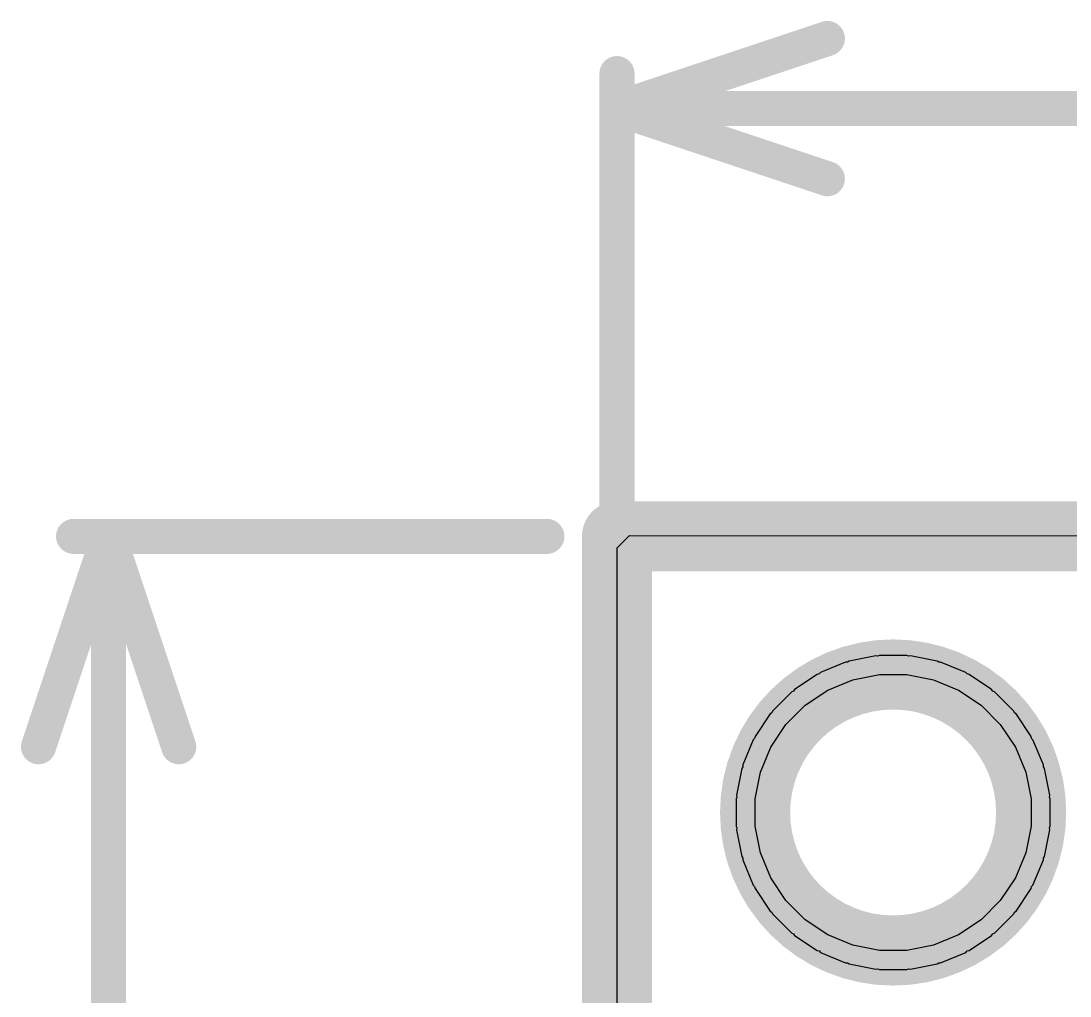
# Model space of a CAD drawing. Header units: inches. Extents: x -0.2 to 15.8, y 0 to 3.5.
# Drawn here: x -0.17 to 0.1292, y 1.8349 to 2.113 of the extents above; entities that cross this region are included whole.
import ezdxf

# ---------------------------------------------------------------- set-up
doc = ezdxf.new("R2010")
doc.units = ezdxf.units.IN
doc.header["$MEASUREMENT"] = 0
for name, color, linetype in [('Board Outline', 76, 'Continuous'), ('Bottom Layer', 5, 'Continuous'), ('Dimension', 6, 'Continuous'), ('Multi-Layer', 9, 'Continuous'), ('Signal_1', 16, 'Continuous'), ('Signal_2', 76, 'Continuous'), ('Top Layer', 1, 'Continuous')]:
    doc.layers.add(name, color=color, linetype=linetype)

msp = doc.modelspace()

# ---------------------------------------------------------------- linework, layer by layer
at = {"layer": 'Board Outline'}
for points in [[(0, 1.966, 0.02, 0.02, 0), (0, 0, 0.02, 0.02, 0)], [(0, 1.966, 0.02, 0.02, 0), (1.772, 1.966, 0.02, 0.02, 0)]]:
    msp.add_lwpolyline(points, format="xyseb", dxfattribs=at)
for points in [[(-0.005, 1.966, 0.01, 0.01, 1), (0.005, 1.966, 0.01, 0.01, 1)], [(-0.005, 1.966, 0.01, 0.01, 1), (0.005, 1.966, 0.01, 0.01, 1)], [(0.11812, 1.88725, 0.02, 0.02, 1), (0.03938, 1.88725, 0.02, 0.02, 1)], [(0.03438, 1.88725, 0.01, 0.01, 1), (0.04438, 1.88725, 0.01, 0.01, 1)], [(0.11312, 1.88725, 0.01, 0.01, 1), (0.12312, 1.88725, 0.01, 0.01, 1)]]:
    msp.add_lwpolyline(points, format="xyseb", close=True, dxfattribs=at)
at = {"layer": 'Bottom Layer'}
for p, q in [((0, 1.9627), (0.00354, 1.96623)), ((0.00354, 1.96623), (1.772, 1.96577)), ((0, 0), (0, 1.9627)), ((0.0652, 1.93011), (0.05803, 1.92714)), ((0.06575, 1.93011), (0.0652, 1.93011)), ((0.06621, 1.93042), (0.06575, 1.93011)), ((0.07382, 1.93193), (0.06621, 1.93042)), ((0.07436, 1.93182), (0.07382, 1.93193)), ((0.07487, 1.93203), (0.07436, 1.93182)), ((0.08263, 1.93203), (0.07487, 1.93203)), ((0.08314, 1.93182), (0.08263, 1.93203)), ((0.08368, 1.93193), (0.08314, 1.93182)), ((0.09129, 1.93042), (0.08368, 1.93193)), ((0.09175, 1.93011), (0.09129, 1.93042)), ((0.09231, 1.93011), (0.09175, 1.93011)), ((0.09947, 1.92714), (0.09231, 1.93011)), ((0.05803, 1.92714), (0.05764, 1.92675)), ((0.09986, 1.92675), (0.09947, 1.92714)), ((0.05709, 1.92664), (0.05065, 1.92233)), ((0.05764, 1.92675), (0.05709, 1.92664)), ((0.10041, 1.92664), (0.09986, 1.92675)), ((0.10685, 1.92233), (0.10041, 1.92664)), ((0.04983, 1.92166), (0.04434, 1.91617)), ((0.05034, 1.92187), (0.04983, 1.92166)), ((0.05065, 1.92233), (0.05034, 1.92187)), ((0.10716, 1.92187), (0.10685, 1.92233)), ((0.10767, 1.92166), (0.10716, 1.92187)), ((0.11316, 1.91617), (0.10767, 1.92166)), ((0.04367, 1.91535), (0.03936, 1.90891)), ((0.04413, 1.91566), (0.04367, 1.91535)), ((0.04434, 1.91617), (0.04413, 1.91566)), ((0.11337, 1.91566), (0.11316, 1.91617)), ((0.11383, 1.91535), (0.11337, 1.91566)), ((0.11814, 1.90891), (0.11383, 1.91535)), ((0.03886, 1.90797), (0.03589, 1.9008)), ((0.03925, 1.90836), (0.03886, 1.90797)), ((0.03936, 1.90891), (0.03925, 1.90836)), ((0.11825, 1.90836), (0.11814, 1.90891)), ((0.11864, 1.90797), (0.11825, 1.90836)), ((0.12161, 1.9008), (0.11864, 1.90797)), ((0.03589, 1.90025), (0.03559, 1.89979)), ((0.03589, 1.9008), (0.03589, 1.90025)), ((0.12161, 1.90025), (0.12161, 1.9008)), ((0.12192, 1.89979), (0.12161, 1.90025)), ((0.03559, 1.89979), (0.03407, 1.89218)), ((0.12343, 1.89218), (0.12192, 1.89979)), ((0.03418, 1.89164), (0.03397, 1.89113)), ((0.03397, 1.89113), (0.03397, 1.88337)), ((0.03407, 1.89218), (0.03418, 1.89164)), ((0.12332, 1.89164), (0.12343, 1.89218)), ((0.12353, 1.89113), (0.12332, 1.89164)), ((0.12353, 1.88337), (0.12353, 1.89113)), ((0.03397, 1.88337), (0.03418, 1.88286)), ((0.03418, 1.88286), (0.03407, 1.88232)), ((0.03407, 1.88232), (0.03559, 1.87471)), ((0.12192, 1.87471), (0.12343, 1.88232)), ((0.12332, 1.88286), (0.12353, 1.88337)), ((0.12343, 1.88232), (0.12332, 1.88286)), ((0.03559, 1.87471), (0.03589, 1.87425)), ((0.03589, 1.87425), (0.03589, 1.8737)), ((0.03589, 1.8737), (0.03886, 1.86653)), ((0.11864, 1.86653), (0.12161, 1.8737)), ((0.12161, 1.87425), (0.12192, 1.87471)), ((0.12161, 1.8737), (0.12161, 1.87425)), ((0.03886, 1.86653), (0.03925, 1.86614)), ((0.03925, 1.86614), (0.03936, 1.86559)), ((0.03936, 1.86559), (0.04367, 1.85915)), ((0.11383, 1.85915), (0.11814, 1.86559)), ((0.11814, 1.86559), (0.11825, 1.86614)), ((0.11825, 1.86614), (0.11864, 1.86653)), ((0.04367, 1.85915), (0.04413, 1.85884)), ((0.04413, 1.85884), (0.04434, 1.85833)), ((0.04434, 1.85833), (0.04983, 1.85284)), ((0.10767, 1.85284), (0.11316, 1.85833)), ((0.11316, 1.85833), (0.11337, 1.85884)), ((0.11337, 1.85884), (0.11383, 1.85915)), ((0.04983, 1.85284), (0.05034, 1.85263)), ((0.05034, 1.85263), (0.05065, 1.85217)), ((0.05065, 1.85217), (0.05709, 1.84786)), ((0.10041, 1.84786), (0.10685, 1.85217)), ((0.10685, 1.85217), (0.10716, 1.85263)), ((0.10716, 1.85263), (0.10767, 1.85284)), ((0.05709, 1.84786), (0.05764, 1.84775)), ((0.05764, 1.84775), (0.05803, 1.84736)), ((0.05803, 1.84736), (0.0652, 1.84439)), ((0.09231, 1.84439), (0.09947, 1.84736)), ((0.09947, 1.84736), (0.09986, 1.84775)), ((0.09986, 1.84775), (0.10041, 1.84786)), ((0.0652, 1.84439), (0.06575, 1.84439)), ((0.06575, 1.84439), (0.06621, 1.84408)), ((0.06621, 1.84408), (0.07382, 1.84257)), ((0.08368, 1.84257), (0.09129, 1.84408)), ((0.09129, 1.84408), (0.09175, 1.84439)), ((0.09175, 1.84439), (0.09231, 1.84439)), ((0.07382, 1.84257), (0.07436, 1.84268)), ((0.07436, 1.84268), (0.07487, 1.84247)), ((0.07487, 1.84247), (0.08263, 1.84247)), ((0.08263, 1.84247), (0.08314, 1.84268)), ((0.08314, 1.84268), (0.08368, 1.84257))]:
    msp.add_line(p, q, dxfattribs=at)
at = {"layer": 'Dimension'}
for points in [[(0, 2.088, 0.01, 0.01, 0), (0.06, 2.108, 0.01, 0.01, 0)], [(0, 0.02, 0.01, 0.01, 0), (0, 2.098, 0.01, 0.01, 0)], [(0, 2.088, 0.01, 0.01, 0), (0.06, 2.068, 0.01, 0.01, 0)], [(0, 2.088, 0.01, 0.01, 0), (0.58909, 2.088, 0.01, 0.01, 0)], [(-0.165, 1.906, 0.01, 0.01, 0), (-0.145, 1.966, 0.01, 0.01, 0)], [(-0.155, 1.966, 0.01, 0.01, 0), (-0.02, 1.966, 0.01, 0.01, 0)], [(-0.145, 1.966, 0.01, 0.01, 0), (-0.125, 1.906, 0.01, 0.01, 0)], [(-0.145, 1.25291, 0.01, 0.01, 0), (-0.145, 1.966, 0.01, 0.01, 0)]]:
    msp.add_lwpolyline(points, format="xyseb", dxfattribs=at)
for points in [[(0.0575, 2.108, 0.005, 0.005, 1), (0.0625, 2.108, 0.005, 0.005, 1)], [(-0.0025, 2.098, 0.005, 0.005, 1), (0.0025, 2.098, 0.005, 0.005, 1)], [(-0.0025, 2.088, 0.005, 0.005, 1), (0.0025, 2.088, 0.005, 0.005, 1)], [(-0.0025, 2.088, 0.005, 0.005, 1), (0.0025, 2.088, 0.005, 0.005, 1)], [(-0.0025, 2.088, 0.005, 0.005, 1), (0.0025, 2.088, 0.005, 0.005, 1)], [(0.0575, 2.068, 0.005, 0.005, 1), (0.0625, 2.068, 0.005, 0.005, 1)], [(-0.1575, 1.966, 0.005, 0.005, 1), (-0.1525, 1.966, 0.005, 0.005, 1)], [(-0.1475, 1.966, 0.005, 0.005, 1), (-0.1425, 1.966, 0.005, 0.005, 1)], [(-0.1475, 1.966, 0.005, 0.005, 1), (-0.1425, 1.966, 0.005, 0.005, 1)], [(-0.1475, 1.966, 0.005, 0.005, 1), (-0.1425, 1.966, 0.005, 0.005, 1)], [(-0.0225, 1.966, 0.005, 0.005, 1), (-0.0175, 1.966, 0.005, 0.005, 1)], [(-0.1675, 1.906, 0.005, 0.005, 1), (-0.1625, 1.906, 0.005, 0.005, 1)], [(-0.1275, 1.906, 0.005, 0.005, 1), (-0.1225, 1.906, 0.005, 0.005, 1)]]:
    msp.add_lwpolyline(points, format="xyseb", close=True, dxfattribs=at)
at = {"layer": 'Multi-Layer'}
for p, q in [((0.0601, 1.92214), (0.06727, 1.92511)), ((0.06727, 1.92511), (0.07487, 1.92662)), ((0.07487, 1.92662), (0.07875, 1.92662)), ((0.07875, 1.92662), (0.08263, 1.92662)), ((0.08263, 1.92662), (0.09023, 1.92511)), ((0.09023, 1.92511), (0.0974, 1.92214)), ((0.05365, 1.91783), (0.0601, 1.92214)), ((0.0974, 1.92214), (0.10385, 1.91783)), ((0.04817, 1.91235), (0.05365, 1.91783)), ((0.10385, 1.91783), (0.10933, 1.91235)), ((0.04386, 1.9059), (0.04817, 1.91235)), ((0.10933, 1.91235), (0.11364, 1.9059)), ((0.04089, 1.89873), (0.04386, 1.9059)), ((0.11364, 1.9059), (0.11661, 1.89873)), ((0.03938, 1.89113), (0.04089, 1.89873)), ((0.11661, 1.89873), (0.11812, 1.89113)), ((0.03938, 1.88725), (0.03938, 1.89113)), ((0.11812, 1.89113), (0.11812, 1.88725)), ((0.03938, 1.88337), (0.03938, 1.88725)), ((0.11812, 1.88725), (0.11812, 1.88337)), ((0.04089, 1.87577), (0.03938, 1.88337)), ((0.11812, 1.88337), (0.11661, 1.87577)), ((0.04386, 1.8686), (0.04089, 1.87577)), ((0.11661, 1.87577), (0.11364, 1.8686)), ((0.04817, 1.86215), (0.04386, 1.8686)), ((0.11364, 1.8686), (0.10933, 1.86215)), ((0.05365, 1.85667), (0.04817, 1.86215)), ((0.10933, 1.86215), (0.10385, 1.85667)), ((0.0601, 1.85236), (0.05365, 1.85667)), ((0.10385, 1.85667), (0.0974, 1.85236)), ((0.06727, 1.84939), (0.0601, 1.85236)), ((0.0974, 1.85236), (0.09023, 1.84939)), ((0.07487, 1.84788), (0.06727, 1.84939)), ((0.09023, 1.84939), (0.08263, 1.84788)), ((0.07875, 1.84788), (0.07487, 1.84788)), ((0.07875, 1.84788), (0.07875, 1.84788)), ((0.08263, 1.84788), (0.07875, 1.84788))]:
    msp.add_line(p, q, dxfattribs=at)
at = {"layer": 'Signal_1'}
for p, q in [((0, 1.9627), (0.00354, 1.96623)), ((0.00354, 1.96623), (1.772, 1.96577)), ((0, 0), (0, 1.9627)), ((0.0652, 1.93011), (0.05803, 1.92714)), ((0.06575, 1.93011), (0.0652, 1.93011)), ((0.06621, 1.93042), (0.06575, 1.93011)), ((0.07382, 1.93193), (0.06621, 1.93042)), ((0.07436, 1.93182), (0.07382, 1.93193)), ((0.07487, 1.93203), (0.07436, 1.93182)), ((0.08263, 1.93203), (0.07487, 1.93203)), ((0.08314, 1.93182), (0.08263, 1.93203)), ((0.08368, 1.93193), (0.08314, 1.93182)), ((0.09129, 1.93042), (0.08368, 1.93193)), ((0.09175, 1.93011), (0.09129, 1.93042)), ((0.09231, 1.93011), (0.09175, 1.93011)), ((0.09947, 1.92714), (0.09231, 1.93011)), ((0.05803, 1.92714), (0.05764, 1.92675)), ((0.09986, 1.92675), (0.09947, 1.92714)), ((0.05709, 1.92664), (0.05065, 1.92233)), ((0.05764, 1.92675), (0.05709, 1.92664)), ((0.10041, 1.92664), (0.09986, 1.92675)), ((0.10685, 1.92233), (0.10041, 1.92664)), ((0.04983, 1.92166), (0.04434, 1.91617)), ((0.05034, 1.92187), (0.04983, 1.92166)), ((0.05065, 1.92233), (0.05034, 1.92187)), ((0.10716, 1.92187), (0.10685, 1.92233)), ((0.10767, 1.92166), (0.10716, 1.92187)), ((0.11316, 1.91617), (0.10767, 1.92166)), ((0.04367, 1.91535), (0.03936, 1.90891)), ((0.04413, 1.91566), (0.04367, 1.91535)), ((0.04434, 1.91617), (0.04413, 1.91566)), ((0.11337, 1.91566), (0.11316, 1.91617)), ((0.11383, 1.91535), (0.11337, 1.91566)), ((0.11814, 1.90891), (0.11383, 1.91535)), ((0.03886, 1.90797), (0.03589, 1.9008)), ((0.03925, 1.90836), (0.03886, 1.90797)), ((0.03936, 1.90891), (0.03925, 1.90836)), ((0.11825, 1.90836), (0.11814, 1.90891)), ((0.11864, 1.90797), (0.11825, 1.90836)), ((0.12161, 1.9008), (0.11864, 1.90797)), ((0.03589, 1.90025), (0.03559, 1.89979)), ((0.03589, 1.9008), (0.03589, 1.90025)), ((0.12161, 1.90025), (0.12161, 1.9008)), ((0.12192, 1.89979), (0.12161, 1.90025)), ((0.03559, 1.89979), (0.03407, 1.89218)), ((0.12343, 1.89218), (0.12192, 1.89979)), ((0.03418, 1.89164), (0.03397, 1.89113)), ((0.03397, 1.89113), (0.03397, 1.88337)), ((0.03407, 1.89218), (0.03418, 1.89164)), ((0.12332, 1.89164), (0.12343, 1.89218)), ((0.12353, 1.89113), (0.12332, 1.89164)), ((0.12353, 1.88337), (0.12353, 1.89113)), ((0.03397, 1.88337), (0.03418, 1.88286)), ((0.03418, 1.88286), (0.03407, 1.88232)), ((0.03407, 1.88232), (0.03559, 1.87471)), ((0.12192, 1.87471), (0.12343, 1.88232)), ((0.12332, 1.88286), (0.12353, 1.88337)), ((0.12343, 1.88232), (0.12332, 1.88286)), ((0.03559, 1.87471), (0.03589, 1.87425)), ((0.03589, 1.87425), (0.03589, 1.8737)), ((0.03589, 1.8737), (0.03886, 1.86653)), ((0.11864, 1.86653), (0.12161, 1.8737)), ((0.12161, 1.87425), (0.12192, 1.87471)), ((0.12161, 1.8737), (0.12161, 1.87425)), ((0.03886, 1.86653), (0.03925, 1.86614)), ((0.03925, 1.86614), (0.03936, 1.86559)), ((0.03936, 1.86559), (0.04367, 1.85915)), ((0.11383, 1.85915), (0.11814, 1.86559)), ((0.11814, 1.86559), (0.11825, 1.86614)), ((0.11825, 1.86614), (0.11864, 1.86653)), ((0.04367, 1.85915), (0.04413, 1.85884)), ((0.04413, 1.85884), (0.04434, 1.85833)), ((0.04434, 1.85833), (0.04983, 1.85284)), ((0.10767, 1.85284), (0.11316, 1.85833)), ((0.11316, 1.85833), (0.11337, 1.85884)), ((0.11337, 1.85884), (0.11383, 1.85915)), ((0.04983, 1.85284), (0.05034, 1.85263)), ((0.05034, 1.85263), (0.05065, 1.85217)), ((0.05065, 1.85217), (0.05709, 1.84786)), ((0.10041, 1.84786), (0.10685, 1.85217)), ((0.10685, 1.85217), (0.10716, 1.85263)), ((0.10716, 1.85263), (0.10767, 1.85284)), ((0.05709, 1.84786), (0.05764, 1.84775)), ((0.05764, 1.84775), (0.05803, 1.84736)), ((0.05803, 1.84736), (0.0652, 1.84439)), ((0.09231, 1.84439), (0.09947, 1.84736)), ((0.09947, 1.84736), (0.09986, 1.84775)), ((0.09986, 1.84775), (0.10041, 1.84786)), ((0.0652, 1.84439), (0.06575, 1.84439)), ((0.06575, 1.84439), (0.06621, 1.84408)), ((0.06621, 1.84408), (0.07382, 1.84257)), ((0.08368, 1.84257), (0.09129, 1.84408)), ((0.09129, 1.84408), (0.09175, 1.84439)), ((0.09175, 1.84439), (0.09231, 1.84439)), ((0.07382, 1.84257), (0.07436, 1.84268)), ((0.07436, 1.84268), (0.07487, 1.84247)), ((0.07487, 1.84247), (0.08263, 1.84247)), ((0.08263, 1.84247), (0.08314, 1.84268)), ((0.08314, 1.84268), (0.08368, 1.84257))]:
    msp.add_line(p, q, dxfattribs=at)
at = {"layer": 'Signal_2'}
for p, q in [((0, 1.9627), (0.00354, 1.96623)), ((0.00354, 1.96623), (1.772, 1.96577)), ((0, 0), (0, 1.9627)), ((0.0652, 1.93011), (0.05803, 1.92714)), ((0.06575, 1.93011), (0.0652, 1.93011)), ((0.06621, 1.93042), (0.06575, 1.93011)), ((0.07382, 1.93193), (0.06621, 1.93042)), ((0.07436, 1.93182), (0.07382, 1.93193)), ((0.07487, 1.93203), (0.07436, 1.93182)), ((0.08263, 1.93203), (0.07487, 1.93203)), ((0.08314, 1.93182), (0.08263, 1.93203)), ((0.08368, 1.93193), (0.08314, 1.93182)), ((0.09129, 1.93042), (0.08368, 1.93193)), ((0.09175, 1.93011), (0.09129, 1.93042)), ((0.09231, 1.93011), (0.09175, 1.93011)), ((0.09947, 1.92714), (0.09231, 1.93011)), ((0.05803, 1.92714), (0.05764, 1.92675)), ((0.09986, 1.92675), (0.09947, 1.92714)), ((0.05709, 1.92664), (0.05065, 1.92233)), ((0.05764, 1.92675), (0.05709, 1.92664)), ((0.10041, 1.92664), (0.09986, 1.92675)), ((0.10685, 1.92233), (0.10041, 1.92664)), ((0.04983, 1.92166), (0.04434, 1.91617)), ((0.05034, 1.92187), (0.04983, 1.92166)), ((0.05065, 1.92233), (0.05034, 1.92187)), ((0.10716, 1.92187), (0.10685, 1.92233)), ((0.10767, 1.92166), (0.10716, 1.92187)), ((0.11316, 1.91617), (0.10767, 1.92166)), ((0.04367, 1.91535), (0.03936, 1.90891)), ((0.04413, 1.91566), (0.04367, 1.91535)), ((0.04434, 1.91617), (0.04413, 1.91566)), ((0.11337, 1.91566), (0.11316, 1.91617)), ((0.11383, 1.91535), (0.11337, 1.91566)), ((0.11814, 1.90891), (0.11383, 1.91535)), ((0.03886, 1.90797), (0.03589, 1.9008)), ((0.03925, 1.90836), (0.03886, 1.90797)), ((0.03936, 1.90891), (0.03925, 1.90836)), ((0.11825, 1.90836), (0.11814, 1.90891)), ((0.11864, 1.90797), (0.11825, 1.90836)), ((0.12161, 1.9008), (0.11864, 1.90797)), ((0.03589, 1.90025), (0.03559, 1.89979)), ((0.03589, 1.9008), (0.03589, 1.90025)), ((0.12161, 1.90025), (0.12161, 1.9008)), ((0.12192, 1.89979), (0.12161, 1.90025)), ((0.03559, 1.89979), (0.03407, 1.89218)), ((0.12343, 1.89218), (0.12192, 1.89979)), ((0.03418, 1.89164), (0.03397, 1.89113)), ((0.03397, 1.89113), (0.03397, 1.88337)), ((0.03407, 1.89218), (0.03418, 1.89164)), ((0.12332, 1.89164), (0.12343, 1.89218)), ((0.12353, 1.89113), (0.12332, 1.89164)), ((0.12353, 1.88337), (0.12353, 1.89113)), ((0.03397, 1.88337), (0.03418, 1.88286)), ((0.03418, 1.88286), (0.03407, 1.88232)), ((0.03407, 1.88232), (0.03559, 1.87471)), ((0.12192, 1.87471), (0.12343, 1.88232)), ((0.12332, 1.88286), (0.12353, 1.88337)), ((0.12343, 1.88232), (0.12332, 1.88286)), ((0.03559, 1.87471), (0.03589, 1.87425)), ((0.03589, 1.87425), (0.03589, 1.8737)), ((0.03589, 1.8737), (0.03886, 1.86653)), ((0.11864, 1.86653), (0.12161, 1.8737)), ((0.12161, 1.87425), (0.12192, 1.87471)), ((0.12161, 1.8737), (0.12161, 1.87425)), ((0.03886, 1.86653), (0.03925, 1.86614)), ((0.03925, 1.86614), (0.03936, 1.86559)), ((0.03936, 1.86559), (0.04367, 1.85915)), ((0.11383, 1.85915), (0.11814, 1.86559)), ((0.11814, 1.86559), (0.11825, 1.86614)), ((0.11825, 1.86614), (0.11864, 1.86653)), ((0.04367, 1.85915), (0.04413, 1.85884)), ((0.04413, 1.85884), (0.04434, 1.85833)), ((0.04434, 1.85833), (0.04983, 1.85284)), ((0.10767, 1.85284), (0.11316, 1.85833)), ((0.11316, 1.85833), (0.11337, 1.85884)), ((0.11337, 1.85884), (0.11383, 1.85915)), ((0.04983, 1.85284), (0.05034, 1.85263)), ((0.05034, 1.85263), (0.05065, 1.85217)), ((0.05065, 1.85217), (0.05709, 1.84786)), ((0.10041, 1.84786), (0.10685, 1.85217)), ((0.10685, 1.85217), (0.10716, 1.85263)), ((0.10716, 1.85263), (0.10767, 1.85284)), ((0.05709, 1.84786), (0.05764, 1.84775)), ((0.05764, 1.84775), (0.05803, 1.84736)), ((0.05803, 1.84736), (0.0652, 1.84439)), ((0.09231, 1.84439), (0.09947, 1.84736)), ((0.09947, 1.84736), (0.09986, 1.84775)), ((0.09986, 1.84775), (0.10041, 1.84786)), ((0.0652, 1.84439), (0.06575, 1.84439)), ((0.06575, 1.84439), (0.06621, 1.84408)), ((0.06621, 1.84408), (0.07382, 1.84257)), ((0.08368, 1.84257), (0.09129, 1.84408)), ((0.09129, 1.84408), (0.09175, 1.84439)), ((0.09175, 1.84439), (0.09231, 1.84439)), ((0.07382, 1.84257), (0.07436, 1.84268)), ((0.07436, 1.84268), (0.07487, 1.84247)), ((0.07487, 1.84247), (0.08263, 1.84247)), ((0.08263, 1.84247), (0.08314, 1.84268)), ((0.08314, 1.84268), (0.08368, 1.84257))]:
    msp.add_line(p, q, dxfattribs=at)
at = {"layer": 'Top Layer'}
for p, q in [((0, 1.9627), (0.00354, 1.96623)), ((0.00354, 1.96623), (1.772, 1.96577)), ((0, 0), (0, 1.9627)), ((0.0652, 1.93011), (0.05803, 1.92714)), ((0.06575, 1.93011), (0.0652, 1.93011)), ((0.06621, 1.93042), (0.06575, 1.93011)), ((0.07382, 1.93193), (0.06621, 1.93042)), ((0.07436, 1.93182), (0.07382, 1.93193)), ((0.07487, 1.93203), (0.07436, 1.93182)), ((0.08263, 1.93203), (0.07487, 1.93203)), ((0.08314, 1.93182), (0.08263, 1.93203)), ((0.08368, 1.93193), (0.08314, 1.93182)), ((0.09129, 1.93042), (0.08368, 1.93193)), ((0.09175, 1.93011), (0.09129, 1.93042)), ((0.09231, 1.93011), (0.09175, 1.93011)), ((0.09947, 1.92714), (0.09231, 1.93011)), ((0.05803, 1.92714), (0.05764, 1.92675)), ((0.09986, 1.92675), (0.09947, 1.92714)), ((0.05709, 1.92664), (0.05065, 1.92233)), ((0.05764, 1.92675), (0.05709, 1.92664)), ((0.10041, 1.92664), (0.09986, 1.92675)), ((0.10685, 1.92233), (0.10041, 1.92664)), ((0.04983, 1.92166), (0.04434, 1.91617)), ((0.05034, 1.92187), (0.04983, 1.92166)), ((0.05065, 1.92233), (0.05034, 1.92187)), ((0.10716, 1.92187), (0.10685, 1.92233)), ((0.10767, 1.92166), (0.10716, 1.92187)), ((0.11316, 1.91617), (0.10767, 1.92166)), ((0.04367, 1.91535), (0.03936, 1.90891)), ((0.04413, 1.91566), (0.04367, 1.91535)), ((0.04434, 1.91617), (0.04413, 1.91566)), ((0.11337, 1.91566), (0.11316, 1.91617)), ((0.11383, 1.91535), (0.11337, 1.91566)), ((0.11814, 1.90891), (0.11383, 1.91535)), ((0.03886, 1.90797), (0.03589, 1.9008)), ((0.03925, 1.90836), (0.03886, 1.90797)), ((0.03936, 1.90891), (0.03925, 1.90836)), ((0.11825, 1.90836), (0.11814, 1.90891)), ((0.11864, 1.90797), (0.11825, 1.90836)), ((0.12161, 1.9008), (0.11864, 1.90797)), ((0.03589, 1.90025), (0.03559, 1.89979)), ((0.03589, 1.9008), (0.03589, 1.90025)), ((0.12161, 1.90025), (0.12161, 1.9008)), ((0.12192, 1.89979), (0.12161, 1.90025)), ((0.03559, 1.89979), (0.03407, 1.89218)), ((0.12343, 1.89218), (0.12192, 1.89979)), ((0.03418, 1.89164), (0.03397, 1.89113)), ((0.03397, 1.89113), (0.03397, 1.88337)), ((0.03407, 1.89218), (0.03418, 1.89164)), ((0.12332, 1.89164), (0.12343, 1.89218)), ((0.12353, 1.89113), (0.12332, 1.89164)), ((0.12353, 1.88337), (0.12353, 1.89113)), ((0.03397, 1.88337), (0.03418, 1.88286)), ((0.03418, 1.88286), (0.03407, 1.88232)), ((0.03407, 1.88232), (0.03559, 1.87471)), ((0.12192, 1.87471), (0.12343, 1.88232)), ((0.12332, 1.88286), (0.12353, 1.88337)), ((0.12343, 1.88232), (0.12332, 1.88286)), ((0.03559, 1.87471), (0.03589, 1.87425)), ((0.03589, 1.87425), (0.03589, 1.8737)), ((0.03589, 1.8737), (0.03886, 1.86653)), ((0.11864, 1.86653), (0.12161, 1.8737)), ((0.12161, 1.87425), (0.12192, 1.87471)), ((0.12161, 1.8737), (0.12161, 1.87425)), ((0.03886, 1.86653), (0.03925, 1.86614)), ((0.03925, 1.86614), (0.03936, 1.86559)), ((0.03936, 1.86559), (0.04367, 1.85915)), ((0.11383, 1.85915), (0.11814, 1.86559)), ((0.11814, 1.86559), (0.11825, 1.86614)), ((0.11825, 1.86614), (0.11864, 1.86653)), ((0.04367, 1.85915), (0.04413, 1.85884)), ((0.04413, 1.85884), (0.04434, 1.85833)), ((0.04434, 1.85833), (0.04983, 1.85284)), ((0.10767, 1.85284), (0.11316, 1.85833)), ((0.11316, 1.85833), (0.11337, 1.85884)), ((0.11337, 1.85884), (0.11383, 1.85915)), ((0.04983, 1.85284), (0.05034, 1.85263)), ((0.05034, 1.85263), (0.05065, 1.85217)), ((0.05065, 1.85217), (0.05709, 1.84786)), ((0.10041, 1.84786), (0.10685, 1.85217)), ((0.10685, 1.85217), (0.10716, 1.85263)), ((0.10716, 1.85263), (0.10767, 1.85284)), ((0.05709, 1.84786), (0.05764, 1.84775)), ((0.05764, 1.84775), (0.05803, 1.84736)), ((0.05803, 1.84736), (0.0652, 1.84439)), ((0.09231, 1.84439), (0.09947, 1.84736)), ((0.09947, 1.84736), (0.09986, 1.84775)), ((0.09986, 1.84775), (0.10041, 1.84786)), ((0.0652, 1.84439), (0.06575, 1.84439)), ((0.06575, 1.84439), (0.06621, 1.84408)), ((0.06621, 1.84408), (0.07382, 1.84257)), ((0.08368, 1.84257), (0.09129, 1.84408)), ((0.09129, 1.84408), (0.09175, 1.84439)), ((0.09175, 1.84439), (0.09231, 1.84439)), ((0.07382, 1.84257), (0.07436, 1.84268)), ((0.07436, 1.84268), (0.07487, 1.84247)), ((0.07487, 1.84247), (0.08263, 1.84247)), ((0.08263, 1.84247), (0.08314, 1.84268)), ((0.08314, 1.84268), (0.08368, 1.84257))]:
    msp.add_line(p, q, dxfattribs=at)

doc.saveas('drawing.dxf')
